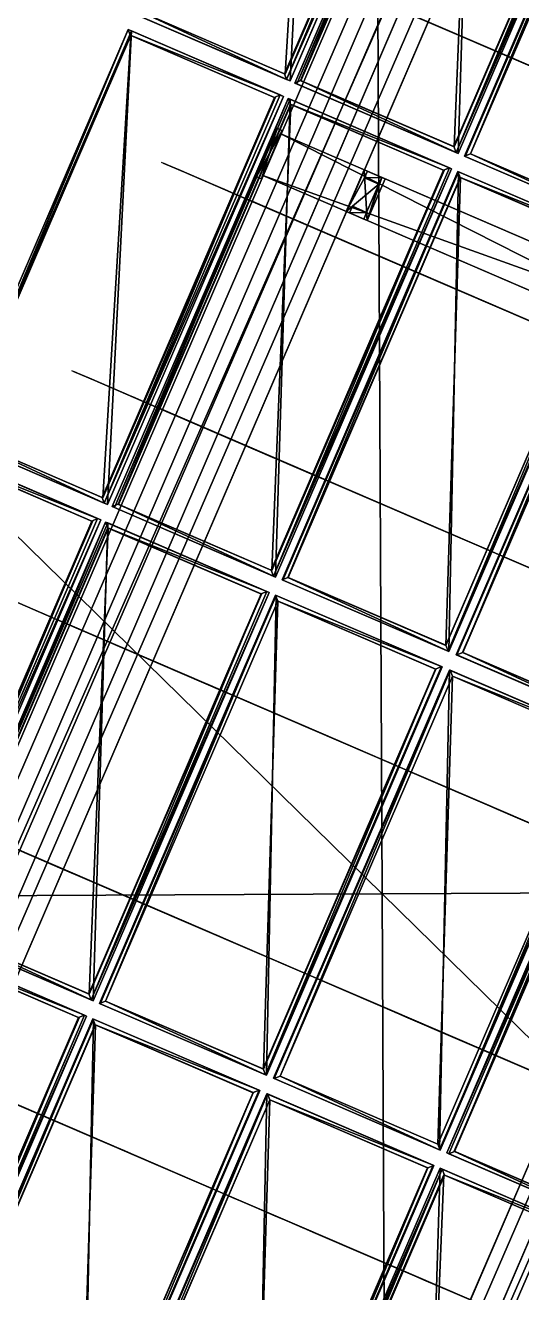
# Model space of a CAD drawing. Extents: x -372 to 678, y -263 to 741.
# Drawn here: x 217.38 to 220.12, y 98.35 to 105.34 of the extents above; entities that cross this region are included whole.
import ezdxf

# ---------------------------------------------------------------- set-up
doc = ezdxf.new("R2010")
doc.units = 0
doc.header["$LTSCALE"] = 0.0254
doc.layers.get('0').update_dxf_attribs({"linetype": 'CONTINUOUS'})
doc.layers.add('LOCATION_SNAPSHOT', color=144, linetype='CONTINUOUS')
doc.layers.add('LOCATION_TERRAIN', color=36, linetype='CONTINUOUS')

# ---------------------------------------------------------------- blocks, each defined once
blk = doc.blocks.new('LOCATION_SNAPSHOT')
at = {"color": 8}
mesh = blk.add_polyface(dxfattribs=at)
corners = [(-369.3084, -262.9446), (369.3059, 262.9472), (-371.8207, 259.3767), (371.8242, -259.3771)]
mesh.append_faces([[corners[k] for k in face] for face in [(0, 1, 2), (1, 0, 3)]], dxfattribs={"vtx0": -1, "color": 8})
blk = doc.blocks.new('LOCATION_TERRAIN')
at = {"color": 8}
mesh = blk.add_polyface(dxfattribs=at)
corners = [(231.9088, 100.6092, 6.5503), (231.8489, 113.0455, 7.7356), (219.2873, 112.985, 7.1035)]
mesh.append_faces([[corners[k] for k in face] for face in [(0, 1, 2)]], dxfattribs={"color": 8})
mesh = blk.add_polyface(dxfattribs=at)
corners = [(219.3473, 100.5487, 5.971), (219.2873, 112.985, 7.1035), (206.7258, 112.9244, 6.4714)]
mesh.append_faces([[corners[k] for k in face] for face in [(0, 1, 2)]], dxfattribs={"color": 8})
mesh = blk.add_polyface(dxfattribs=at)
corners = [(231.9088, 100.6092, 6.5503), (219.2873, 112.985, 7.1035), (219.3473, 100.5487, 5.971)]
mesh.append_faces([[corners[k] for k in face] for face in [(0, 1, 2)]], dxfattribs={"color": 8})
mesh = blk.add_polyface(dxfattribs=at)
corners = [(219.3473, 100.5487, 5.971), (206.7258, 112.9244, 6.4714), (206.7858, 100.4881, 5.3917)]
mesh.append_faces([[corners[k] for k in face] for face in [(0, 1, 2)]], dxfattribs={"color": 8})
mesh = blk.add_polyface(dxfattribs=at)
corners = [(231.9687, 88.173, 5.3288), (231.9088, 100.6092, 6.5503), (219.3473, 100.5487, 5.971)]
mesh.append_faces([[corners[k] for k in face] for face in [(0, 1, 2)]], dxfattribs={"color": 8})
mesh = blk.add_polyface(dxfattribs=at)
corners = [(219.4072, 88.1124, 4.8581), (219.3473, 100.5487, 5.971), (206.7858, 100.4881, 5.3917)]
mesh.append_faces([[corners[k] for k in face] for face in [(0, 1, 2)]], dxfattribs={"color": 8})
mesh = blk.add_polyface(dxfattribs=at)
corners = [(231.9687, 88.173, 5.3288), (219.3473, 100.5487, 5.971), (219.4072, 88.1124, 4.8581)]
mesh.append_faces([[corners[k] for k in face] for face in [(0, 1, 2)]], dxfattribs={"color": 8})
mesh = blk.add_polyface(dxfattribs=at)
corners = [(219.4072, 88.1124, 4.8581), (206.7858, 100.4881, 5.3917), (206.8457, 88.0519, 4.3873)]
mesh.append_faces([[corners[k] for k in face] for face in [(0, 1, 2)]], dxfattribs={"color": 8})
blk = doc.blocks.new('GROUP_40')
at = {"color": 0}
for p, q in [((63.5636, 0.25, -0.25), (0, 0.25, -0.25)), ((63.5636, 0.25, 0.25), (0, 0.25, 0.25)), ((63.5636, 0.25, 0.25), (0, 0.25, 0.25)), ((63.5636, 0.25, -0.25), (0, 0.25, -0.25)), ((63.5636, 0.0833, -0.25), (0, 0.0833, -0.25)), ((63.5636, 0.0833, -0.25), (0, 0.0833, -0.25)), ((63.5636, 0.0833), (0, 0.0833)), ((63.5636, 0.0833), (0, 0.0833))]:
    blk.add_line(p, q, dxfattribs=at)
mesh = blk.add_polyface(dxfattribs=at)
corners = [(0, 0.25, -0.25), (63.5636, 0.0833, -0.25), (0, 0.0833, -0.25), (63.5636, 0.25, -0.25)]
mesh.append_faces([[corners[k] for k in face] for face in [(0, 1, 2), (1, 0, 3)]], dxfattribs={"vtx0": -1, "color": 0})
mesh = blk.add_polyface(dxfattribs=at)
corners = [(63.5636, -0.25, 0.25), (0, 0.25, 0.25), (0, -0.25, 0.25), (63.5636, 0.25, 0.25)]
mesh.append_faces([[corners[k] for k in face] for face in [(0, 1, 2), (1, 0, 3)]], dxfattribs={"vtx0": -1, "color": 0})
mesh = blk.add_polyface(dxfattribs=at)
corners = [(0, 0.25, 0.25), (63.5636, 0.25, -0.25), (0, 0.25, -0.25), (63.5636, 0.25, 0.25)]
mesh.append_faces([[corners[k] for k in face] for face in [(0, 1, 2), (1, 0, 3)]], dxfattribs={"vtx0": -1, "color": 0})
mesh = blk.add_polyface(dxfattribs=at)
corners = [(63.5636, 0.0833), (0, 0.0833, -0.25), (63.5636, 0.0833, -0.25), (0, 0.0833)]
mesh.append_faces([[corners[k] for k in face] for face in [(0, 1, 2), (1, 0, 3)]], dxfattribs={"vtx0": -1, "color": 0})
mesh = blk.add_polyface(dxfattribs=at)
corners = [(0, 0.0833), (63.5636, -0.0833), (0, -0.0833), (63.5636, 0.0833)]
mesh.append_faces([[corners[k] for k in face] for face in [(0, 1, 2), (1, 0, 3)]], dxfattribs={"vtx0": -1, "color": 0})
mesh = blk.add_polyface(dxfattribs=at)
corners = [(0, -0.0833), (63.5636, -0.0833, -0.25), (0, -0.0833, -0.25), (63.5636, -0.0833)]
mesh.append_faces([[corners[k] for k in face] for face in [(0, 1, 2), (1, 0, 3)]], dxfattribs={"vtx0": -1, "color": 0})
mesh = blk.add_polyface(dxfattribs=at)
corners = [(0, -0.0833, -0.25), (63.5636, -0.25, -0.25), (0, -0.25, -0.25), (63.5636, -0.0833, -0.25)]
mesh.append_faces([[corners[k] for k in face] for face in [(0, 1, 2), (1, 0, 3)]], dxfattribs={"vtx0": -1, "color": 0})
mesh = blk.add_polyface(dxfattribs=at)
corners = [(63.5636, -0.25, 0.25), (0, -0.25, -0.25), (63.5636, -0.25, -0.25), (0, -0.25, 0.25)]
mesh.append_faces([[corners[k] for k in face] for face in [(0, 1, 2), (1, 0, 3)]], dxfattribs={"vtx0": -1, "color": 0})
blk = doc.blocks.new('GROUP60_18')
at = {"color": 9}
blk.add_blockref('GROUP_40', (0, 0), dxfattribs=at)
blk = doc.blocks.new('GROUP59_3')
at = {"color": 0}
blk.add_blockref('GROUP60_18', (0, 0), dxfattribs=at)
blk = doc.blocks.new('GROUP_17')
at = {"color": 0}
for p, q in [((3.5, 0.25, 0.375), (-0.5, 0.25, 0.375)), ((-0.5, 0.25, 0.375), (-0.5, 0, 0.375)), ((-0.5, 0.25), (3.5, 0.25)), ((-0.5, 0.25), (-0.5, 0)), ((-0.5, 0.25, 0.375), (-0.5, 0.25)), ((3.5, 0.25, 0.375), (-0.5, 0.25, 0.375)), ((-0.5, 0.25), (3.5, 0.25)), ((-0.5, 0.25, 0.375), (-0.5, 0.25)), ((-0.5, 0.25), (-0.5, 0)), ((-0.5, 0.25, 0.375), (-0.5, 0, 0.375)), ((3.5, 0.25, 0.375), (3.5, 0, 0.375)), ((3.5, 0.25), (3.5, 0.25, 0.375)), ((3.5, 0.25, 0.375), (3.5, 0, 0.375)), ((3.5, 0.25), (3.5, 0)), ((3.5, 0.25), (3.5, 0)), ((3.5, 0.25), (3.5, 0.25, 0.375)), ((3.5, 0, 0.375), (-0.5, 0, 0.375)), ((-0.5, 0), (3.5, 0)), ((-0.5, 0, 0.375), (-0.5, 0)), ((-0.5, 0, 0.375), (-0.5, 0)), ((-0.5, 0), (3.5, 0)), ((3.5, 0, 0.375), (-0.5, 0, 0.375)), ((3.5, 0), (3.5, 0, 0.375)), ((3.5, 0), (3.5, 0, 0.375))]:
    blk.add_line(p, q, dxfattribs=at)
mesh = blk.add_polyface(dxfattribs=at)
corners = [(3.5, 0, 0.375), (-0.5, 0.25, 0.375), (-0.5, 0, 0.375), (3.5, 0.25, 0.375)]
mesh.append_faces([[corners[k] for k in face] for face in [(0, 1, 2), (1, 0, 3)]], dxfattribs={"vtx0": -1, "color": 0})
mesh = blk.add_polyface(dxfattribs=at)
corners = [(3.5, 0.25), (-0.5, 0), (-0.5, 0.25), (3.5, 0)]
mesh.append_faces([[corners[k] for k in face] for face in [(0, 1, 2), (1, 0, 3)]], dxfattribs={"vtx0": -1, "color": 0})
mesh = blk.add_polyface(dxfattribs=at)
corners = [(-0.5, 0.25, 0.375), (3.5, 0.25), (-0.5, 0.25), (3.5, 0.25, 0.375)]
mesh.append_faces([[corners[k] for k in face] for face in [(0, 1, 2), (1, 0, 3)]], dxfattribs={"vtx0": -1, "color": 0})
mesh = blk.add_polyface(dxfattribs=at)
corners = [(-0.5, 0, 0.375), (-0.5, 0.25), (-0.5, 0), (-0.5, 0.25, 0.375)]
mesh.append_faces([[corners[k] for k in face] for face in [(0, 1, 2), (1, 0, 3)]], dxfattribs={"vtx0": -1, "color": 0})
mesh = blk.add_polyface(dxfattribs=at)
corners = [(3.5, 0.25), (3.5, 0, 0.375), (3.5, 0), (3.5, 0.25, 0.375)]
mesh.append_faces([[corners[k] for k in face] for face in [(0, 1, 2), (1, 0, 3)]], dxfattribs={"vtx0": -1, "color": 0})
mesh = blk.add_polyface(dxfattribs=at)
corners = [(3.5, 0, 0.375), (-0.5, 0), (3.5, 0), (-0.5, 0, 0.375)]
mesh.append_faces([[corners[k] for k in face] for face in [(0, 1, 2), (1, 0, 3)]], dxfattribs={"vtx0": -1, "color": 0})
blk = doc.blocks.new('GROUP_13')
at = {"color": 0}
for p, q in [((0, 0.29, 0.415), (0, 0, 0.415)), ((0, 0.29, 0.415), (0.03, 0.29, 0.415)), ((0, 0.29), (0, 0.29, 0.415)), ((0, 0.29, 0.415), (0.03, 0.29, 0.415)), ((0, 0.29), (0.03, 0.29)), ((0, 0), (0, 0.29)), ((0, 0.29), (0.03, 0.29)), ((0, 0.29, 0.415), (0, 0, 0.415)), ((0, 0.29), (0, 0.29, 0.415)), ((0, 0), (0, 0.29)), ((0.03, 0.29, 0.415), (0.03, 0, 0.415)), ((0.03, 0.29), (0.03, 0.29, 0.415)), ((0.03, 0), (0.03, 0.29)), ((0.03, 0), (0.03, 0.29)), ((0.03, 0.29), (0.03, 0.29, 0.415)), ((0.03, 0.29, 0.415), (0.03, 0, 0.415)), ((0, 0, 0.415), (0.03, 0, 0.415)), ((0, 0), (0.03, 0)), ((0, 0, 0.415), (0, 0)), ((0, 0), (0.03, 0)), ((0, 0, 0.415), (0.03, 0, 0.415)), ((0, 0, 0.415), (0, 0)), ((0.03, 0, 0.415), (0.03, 0)), ((0.03, 0, 0.415), (0.03, 0))]:
    blk.add_line(p, q, dxfattribs=at)
mesh = blk.add_polyface(dxfattribs=at)
corners = [(0.03, 0, 0.415), (0, 0.29, 0.415), (0, 0, 0.415), (0.03, 0.29, 0.415)]
mesh.append_faces([[corners[k] for k in face] for face in [(0, 1, 2), (1, 0, 3)]], dxfattribs={"vtx0": -1, "color": 0})
mesh = blk.add_polyface(dxfattribs=at)
corners = [(0, 0.29, 0.415), (0.03, 0.29), (0, 0.29), (0.03, 0.29, 0.415)]
mesh.append_faces([[corners[k] for k in face] for face in [(0, 1, 2), (1, 0, 3)]], dxfattribs={"vtx0": -1, "color": 0})
mesh = blk.add_polyface(dxfattribs=at)
corners = [(0.03, 0.29), (0, 0), (0, 0.29), (0.03, 0)]
mesh.append_faces([[corners[k] for k in face] for face in [(0, 1, 2), (1, 0, 3)]], dxfattribs={"vtx0": -1, "color": 0})
mesh = blk.add_polyface(dxfattribs=at)
corners = [(0, 0.29, 0.415), (0, 0), (0, 0, 0.415), (0, 0.29)]
mesh.append_faces([[corners[k] for k in face] for face in [(0, 1, 2), (1, 0, 3)]], dxfattribs={"vtx0": -1, "color": 0})
mesh = blk.add_polyface(dxfattribs=at)
corners = [(0.03, 0.29), (0.03, 0, 0.415), (0.03, 0), (0.03, 0.29, 0.415)]
mesh.append_faces([[corners[k] for k in face] for face in [(0, 1, 2), (1, 0, 3)]], dxfattribs={"vtx0": -1, "color": 0})
mesh = blk.add_polyface(dxfattribs=at)
corners = [(0.03, 0, 0.415), (0, 0), (0.03, 0), (0, 0, 0.415)]
mesh.append_faces([[corners[k] for k in face] for face in [(0, 1, 2), (1, 0, 3)]], dxfattribs={"vtx0": -1, "color": 0})
blk = doc.blocks.new('GROUP_14')
at = {"color": 0}
for p, q in [((0, 0.25, 0.125), (0.125, 0.25, 0.125)), ((0, 0, 0.125), (0, 0.25, 0.125)), ((0.02, 0.25, 0.105), (0, 0.25, 0.125)), ((0, 0.25, 0.125), (0.125, 0.25, 0.125)), ((0, 0, 0.125), (0, 0.25, 0.125)), ((0.02, 0.25, 0.105), (0, 0.25, 0.125)), ((0.105, 0.25, 0.105), (0.02, 0.25, 0.105)), ((0.02, 0.25, 0.105), (0.02, 0.21, 0.105)), ((0.105, 0.25, 0.105), (0.02, 0.25, 0.105)), ((0.02, 0.25, 0.105), (0.02, 0.21, 0.105)), ((0.105, 0.21, 0.105), (0.02, 0.21, 0.105)), ((0.105, 0.21, 0.02), (0.02, 0.21, 0.105)), ((0.105, 0.21, 0.105), (0.02, 0.21, 0.105)), ((0.105, 0.21, 0.02), (0.02, 0.21, 0.105)), ((0.105, 0.25, 0.02), (0.105, 0.25, 0.105)), ((0.105, 0.25, 0.02), (0.105, 0.21, 0.02)), ((0.105, 0.25, 0.105), (0.105, 0.21, 0.105)), ((0.105, 0.25, 0.105), (0.105, 0.21, 0.105)), ((0.125, 0.25), (0.105, 0.25, 0.02)), ((0.105, 0.25, 0.02), (0.105, 0.25, 0.105)), ((0.105, 0.25, 0.02), (0.105, 0.21, 0.02)), ((0.125, 0.25), (0.105, 0.25, 0.02)), ((0.105, 0.21, 0.02), (0.105, 0.21, 0.105)), ((0.105, 0.21, 0.02), (0.105, 0.21, 0.105)), ((0.125, 0.25, 0.125), (0.125, 0, 0.125)), ((0.125, 0), (0.125, 0.25)), ((0.125, 0.25, 0.125), (0.125, 0.25)), ((0.125, 0.25, 0.125), (0.125, 0, 0.125)), ((0.125, 0.25, 0.125), (0.125, 0.25)), ((0.125, 0), (0.125, 0.25)), ((0.125, 0, 0.125), (0, 0, 0.125)), ((0.02, 0, 0.105), (0, 0, 0.125)), ((0.02, 0, 0.105), (0, 0, 0.125)), ((0.125, 0, 0.125), (0, 0, 0.125)), ((0.02, 0, 0.105), (0.02, 0.04, 0.105)), ((0.105, 0.04, 0.105), (0.02, 0.04, 0.105)), ((0.105, 0.04, 0.02), (0.02, 0.04, 0.105)), ((0.105, 0.04, 0.105), (0.02, 0.04, 0.105)), ((0.105, 0.04, 0.02), (0.02, 0.04, 0.105)), ((0.02, 0, 0.105), (0.02, 0.04, 0.105)), ((0.105, 0, 0.105), (0.02, 0, 0.105)), ((0.105, 0, 0.105), (0.02, 0, 0.105)), ((0.105, 0, 0.105), (0.105, 0.04, 0.105)), ((0.105, 0, 0.105), (0.105, 0.04, 0.105)), ((0.105, 0.04, 0.02), (0.105, 0.04, 0.105)), ((0.105, 0, 0.02), (0.105, 0.04, 0.02)), ((0.105, 0.04, 0.02), (0.105, 0.04, 0.105)), ((0.105, 0, 0.02), (0.105, 0.04, 0.02)), ((0.105, 0, 0.02), (0.105, 0, 0.105)), ((0.125, 0), (0.105, 0, 0.02)), ((0.105, 0, 0.02), (0.105, 0, 0.105)), ((0.125, 0), (0.105, 0, 0.02)), ((0.125, 0, 0.125), (0.125, 0)), ((0.125, 0, 0.125), (0.125, 0))]:
    blk.add_line(p, q, dxfattribs=at)
mesh = blk.add_polyface(dxfattribs=at)
corners = [(0.125, 0, 0.125), (0, 0.25, 0.125), (0, 0, 0.125), (0.125, 0.25, 0.125)]
mesh.append_faces([[corners[k] for k in face] for face in [(0, 1, 2), (1, 0, 3)]], dxfattribs={"vtx0": -1, "color": 0})
mesh = blk.add_polyface(dxfattribs=at)
corners = [(0, 0.25, 0.125), (0.105, 0.25, 0.105), (0.02, 0.25, 0.105), (0.125, 0.25, 0.125), (0.105, 0.25, 0.02), (0.125, 0.25)]
mesh.append_faces([[corners[k] for k in face] for face in [(0, 1, 2), (4, 3, 5)]], dxfattribs={"vtx0": -1, "color": 0})
mesh.append_faces([[corners[k] for k in face] for face in [(1, 0, 3), (3, 4, 1)]], dxfattribs={"vtx0": -1, "vtx2": -1, "color": 0})
mesh = blk.add_polyface(dxfattribs=at)
corners = [(0, 0.25, 0.125), (0.02, 0, 0.105), (0, 0, 0.125), (0.02, 0.04, 0.105), (0.02, 0.21, 0.105), (0.105, 0.21, 0.02), (0.02, 0.25, 0.105), (0.105, 0.04, 0.02), (0.125, 0), (0.105, 0, 0.02), (0.125, 0.25), (0.105, 0.25, 0.02)]
mesh.append_faces([[corners[k] for k in face] for face in [(0, 1, 2), (4, 0, 6), (7, 8, 9), (10, 5, 11)]], dxfattribs={"vtx0": -1, "color": 0})
mesh.append_faces([[corners[k] for k in face] for face in [(1, 0, 3), (8, 7, 10)]], dxfattribs={"vtx0": -1, "vtx1": -1, "color": 0})
mesh.append_faces([[corners[k] for k in face] for face in [(3, 0, 4), (10, 3, 5)]], dxfattribs={"vtx0": -1, "vtx1": -1, "vtx2": -1, "color": 0})
mesh.append_faces([[corners[k] for k in face] for face in [(3, 4, 5), (10, 7, 3)]], dxfattribs={"vtx0": -1, "vtx2": -1, "color": 0})
mesh = blk.add_polyface(dxfattribs=at)
corners = [(0.105, 0.25, 0.105), (0.02, 0.21, 0.105), (0.02, 0.25, 0.105), (0.105, 0.21, 0.105)]
mesh.append_faces([[corners[k] for k in face] for face in [(0, 1, 2), (1, 0, 3)]], dxfattribs={"vtx0": -1, "color": 0})
mesh = blk.add_polyface(dxfattribs=at)
corners = [(0.105, 0.21, 0.105), (0.105, 0.21, 0.02), (0.02, 0.21, 0.105)]
mesh.append_faces([[corners[k] for k in face] for face in [(0, 1, 2)]], dxfattribs={"color": 0})
mesh = blk.add_polyface(dxfattribs=at)
corners = [(0.105, 0.21, 0.105), (0.105, 0.25, 0.02), (0.105, 0.21, 0.02), (0.105, 0.25, 0.105)]
mesh.append_faces([[corners[k] for k in face] for face in [(0, 1, 2), (1, 0, 3)]], dxfattribs={"vtx0": -1, "color": 0})
mesh = blk.add_polyface(dxfattribs=at)
corners = [(0.125, 0.25), (0.125, 0, 0.125), (0.125, 0), (0.125, 0.25, 0.125)]
mesh.append_faces([[corners[k] for k in face] for face in [(0, 1, 2), (1, 0, 3)]], dxfattribs={"vtx0": -1, "color": 0})
mesh = blk.add_polyface(dxfattribs=at)
corners = [(0.125, 0, 0.125), (0.105, 0, 0.02), (0.125, 0), (0.105, 0, 0.105), (0.02, 0, 0.105), (0, 0, 0.125)]
mesh.append_faces([[corners[k] for k in face] for face in [(0, 1, 2), (4, 0, 5)]], dxfattribs={"vtx0": -1, "color": 0})
mesh.append_faces([[corners[k] for k in face] for face in [(1, 0, 3), (3, 0, 4)]], dxfattribs={"vtx0": -1, "vtx1": -1, "color": 0})
mesh = blk.add_polyface(dxfattribs=at)
corners = [(0.105, 0.04, 0.105), (0.02, 0, 0.105), (0.02, 0.04, 0.105), (0.105, 0, 0.105)]
mesh.append_faces([[corners[k] for k in face] for face in [(0, 1, 2), (1, 0, 3)]], dxfattribs={"vtx0": -1, "color": 0})
mesh = blk.add_polyface(dxfattribs=at)
corners = [(0.02, 0.04, 0.105), (0.105, 0.04, 0.02), (0.105, 0.04, 0.105)]
mesh.append_faces([[corners[k] for k in face] for face in [(0, 1, 2)]], dxfattribs={"color": 0})
mesh = blk.add_polyface(dxfattribs=at)
corners = [(0.105, 0, 0.105), (0.105, 0.04, 0.02), (0.105, 0, 0.02), (0.105, 0.04, 0.105)]
mesh.append_faces([[corners[k] for k in face] for face in [(0, 1, 2), (1, 0, 3)]], dxfattribs={"vtx0": -1, "color": 0})
blk = doc.blocks.new('GROUP_12')
at = {"color": 0}
for name, p in [('GROUP_17', (0.5, 0, 8)), ('GROUP_14', (3.375, 0, 7.875)), ('GROUP_13', (4, -0.02, 7.98))]:
    blk.add_blockref(name, p, dxfattribs=at)
blk = doc.blocks.new('GROUP5_1')
at = {"color": 9}
blk.add_blockref('GROUP_12', (-3.75, -0.125, -7.75), dxfattribs=at)
blk = doc.blocks.new('GROUP_49')
at = {"color": 0}
for p, q in [((63.5636, 0.25, -0.25), (0, 0.25, -0.25)), ((63.5636, 0.25, 0.25), (0, 0.25, 0.25)), ((63.5636, 0.25, 0.25), (0, 0.25, 0.25)), ((63.5636, 0.25, -0.25), (0, 0.25, -0.25)), ((63.5636, 0.0833, -0.25), (0, 0.0833, -0.25)), ((63.5636, 0.0833, -0.25), (0, 0.0833, -0.25)), ((63.5636, 0.0833), (0, 0.0833)), ((63.5636, 0.0833), (0, 0.0833)), ((63.5636, -0.0833), (0, -0.0833)), ((63.5636, -0.0833), (0, -0.0833)), ((63.5636, -0.0833, -0.25), (0, -0.0833, -0.25)), ((63.5636, -0.0833, -0.25), (0, -0.0833, -0.25)), ((63.5636, -0.25, -0.25), (0, -0.25, -0.25)), ((63.5636, -0.25, -0.25), (0, -0.25, -0.25)), ((63.5636, -0.25, 0.25), (0, -0.25, 0.25)), ((63.5636, -0.25, 0.25), (0, -0.25, 0.25))]:
    blk.add_line(p, q, dxfattribs=at)
mesh = blk.add_polyface(dxfattribs=at)
corners = [(0, 0.25, -0.25), (63.5636, 0.0833, -0.25), (0, 0.0833, -0.25), (63.5636, 0.25, -0.25)]
mesh.append_faces([[corners[k] for k in face] for face in [(0, 1, 2), (1, 0, 3)]], dxfattribs={"vtx0": -1, "color": 0})
mesh = blk.add_polyface(dxfattribs=at)
corners = [(63.5636, -0.25, 0.25), (0, 0.25, 0.25), (0, -0.25, 0.25), (63.5636, 0.25, 0.25)]
mesh.append_faces([[corners[k] for k in face] for face in [(0, 1, 2), (1, 0, 3)]], dxfattribs={"vtx0": -1, "color": 0})
mesh = blk.add_polyface(dxfattribs=at)
corners = [(0, 0.25, 0.25), (63.5636, 0.25, -0.25), (0, 0.25, -0.25), (63.5636, 0.25, 0.25)]
mesh.append_faces([[corners[k] for k in face] for face in [(0, 1, 2), (1, 0, 3)]], dxfattribs={"vtx0": -1, "color": 0})
mesh = blk.add_polyface(dxfattribs=at)
corners = [(63.5636, 0.0833), (0, 0.0833, -0.25), (63.5636, 0.0833, -0.25), (0, 0.0833)]
mesh.append_faces([[corners[k] for k in face] for face in [(0, 1, 2), (1, 0, 3)]], dxfattribs={"vtx0": -1, "color": 0})
mesh = blk.add_polyface(dxfattribs=at)
corners = [(0, 0.0833), (63.5636, -0.0833), (0, -0.0833), (63.5636, 0.0833)]
mesh.append_faces([[corners[k] for k in face] for face in [(0, 1, 2), (1, 0, 3)]], dxfattribs={"vtx0": -1, "color": 0})
mesh = blk.add_polyface(dxfattribs=at)
corners = [(0, -0.0833), (63.5636, -0.0833, -0.25), (0, -0.0833, -0.25), (63.5636, -0.0833)]
mesh.append_faces([[corners[k] for k in face] for face in [(0, 1, 2), (1, 0, 3)]], dxfattribs={"vtx0": -1, "color": 0})
mesh = blk.add_polyface(dxfattribs=at)
corners = [(0, -0.0833, -0.25), (63.5636, -0.25, -0.25), (0, -0.25, -0.25), (63.5636, -0.0833, -0.25)]
mesh.append_faces([[corners[k] for k in face] for face in [(0, 1, 2), (1, 0, 3)]], dxfattribs={"vtx0": -1, "color": 0})
mesh = blk.add_polyface(dxfattribs=at)
corners = [(63.5636, -0.25, 0.25), (0, -0.25, -0.25), (63.5636, -0.25, -0.25), (0, -0.25, 0.25)]
mesh.append_faces([[corners[k] for k in face] for face in [(0, 1, 2), (1, 0, 3)]], dxfattribs={"vtx0": -1, "color": 0})
blk = doc.blocks.new('GROUP60_20')
at = {"color": 9}
blk.add_blockref('GROUP_49', (0, 0), dxfattribs=at)
blk = doc.blocks.new('GROUP59_4')
at = {"color": 0}
blk.add_blockref('GROUP60_20', (0, 0), dxfattribs=at)
blk = doc.blocks.new('SOLAR_PANEL_1')
at = {"color": 0}
for p, q in [((0, 0.025), (0, 2.475)), ((0, 2.475), (1, 2.475)), ((0, 2.475), (1, 2.475)), ((0, 2.475), (0, 2.475, 0.05)), ((0, 2.475, 0.05), (1, 2.475, 0.05)), ((0, 0.025), (0, 2.475)), ((0, 0.025, 0.05), (0, 2.475, 0.05)), ((0, 2.475), (0, 2.475, 0.05)), ((0, 2.475, 0.05), (1, 2.475, 0.05)), ((0, 0.025, 0.05), (0, 2.475, 0.05)), ((0.975, 2.45, 0.05), (0.025, 2.45, 0.05)), ((0.025, 2.45, 0.05), (0.025, 0.05, 0.05)), ((0.975, 2.45, 0.05), (0.025, 2.45, 0.05)), ((0.025, 2.45, 0.05), (0.025, 2.45, 0.04)), ((0.975, 2.45, 0.04), (0.025, 2.45, 0.04)), ((0.025, 2.45, 0.05), (0.025, 0.05, 0.05)), ((0.025, 2.45, 0.04), (0.025, 0.05, 0.04)), ((0.025, 2.45, 0.05), (0.025, 2.45, 0.04)), ((0.025, 2.45, 0.04), (0.025, 0.05, 0.04)), ((0.975, 2.45, 0.04), (0.025, 2.45, 0.04)), ((0.975, 0.05, 0.05), (0.975, 2.45, 0.05)), ((0.975, 2.45, 0.05), (0.975, 2.45, 0.04)), ((0.975, 0.05, 0.05), (0.975, 2.45, 0.05)), ((0.975, 2.45, 0.05), (0.975, 2.45, 0.04)), ((0.975, 0.05, 0.04), (0.975, 2.45, 0.04)), ((0.975, 0.05, 0.04), (0.975, 2.45, 0.04)), ((1, 2.475), (1, 0.025)), ((1, 2.475), (1, 0.025)), ((1, 2.475), (1, 2.475, 0.05)), ((1, 2.475, 0.05), (1, 0.025, 0.05)), ((1, 2.475), (1, 2.475, 0.05)), ((1, 2.475, 0.05), (1, 0.025, 0.05)), ((1, 0.025), (0, 0.025)), ((0, 0.025), (0, 0.025, 0.05)), ((1, 0.025), (0, 0.025)), ((1, 0.025, 0.05), (0, 0.025, 0.05)), ((0, 0.025), (0, 0.025, 0.05)), ((1, 0.025, 0.05), (0, 0.025, 0.05)), ((0.025, 0.05, 0.05), (0.975, 0.05, 0.05)), ((0.025, 0.05, 0.05), (0.025, 0.05, 0.04)), ((0.025, 0.05, 0.05), (0.975, 0.05, 0.05)), ((0.025, 0.05, 0.04), (0.975, 0.05, 0.04)), ((0.025, 0.05, 0.05), (0.025, 0.05, 0.04)), ((0.025, 0.05, 0.04), (0.975, 0.05, 0.04)), ((0.975, 0.05, 0.05), (0.975, 0.05, 0.04)), ((0.975, 0.05, 0.05), (0.975, 0.05, 0.04)), ((1, 0.025), (1, 0.025, 0.05)), ((1, 0.025), (1, 0.025, 0.05))]:
    blk.add_line(p, q, dxfattribs=at)
mesh = blk.add_polyface(dxfattribs=at)
corners = [(0, 2.475), (1, 0.025), (0, 0.025), (1, 2.475)]
mesh.append_faces([[corners[k] for k in face] for face in [(0, 1, 2), (1, 0, 3)]], dxfattribs={"vtx0": -1, "color": 0})
mesh = blk.add_polyface(dxfattribs=at)
corners = [(0, 2.475, 0.05), (1, 2.475), (0, 2.475), (1, 2.475, 0.05)]
mesh.append_faces([[corners[k] for k in face] for face in [(0, 1, 2), (1, 0, 3)]], dxfattribs={"vtx0": -1, "color": 0})
mesh = blk.add_polyface(dxfattribs=at)
corners = [(0, 2.475, 0.05), (0, 0.025), (0, 0.025, 0.05), (0, 2.475)]
mesh.append_faces([[corners[k] for k in face] for face in [(0, 1, 2), (1, 0, 3)]], dxfattribs={"vtx0": -1, "color": 0})
mesh = blk.add_polyface(dxfattribs=at)
corners = [(0, 0.025, 0.05), (0.025, 0.05, 0.05), (0, 2.475, 0.05), (1, 0.025, 0.05), (0.975, 0.05, 0.05), (0.975, 2.45, 0.05), (0.025, 2.45, 0.05), (1, 2.475, 0.05)]
mesh.append_faces([[corners[k] for k in face] for face in [(0, 1, 2), (1, 3, 4), (4, 3, 5), (2, 6, 7), (6, 2, 1), (7, 5, 3)]], dxfattribs={"vtx0": -1, "vtx1": -1, "color": 0})
mesh.append_faces([[corners[k] for k in face] for face in [(1, 0, 3), (7, 6, 5)]], dxfattribs={"vtx0": -1, "vtx2": -1, "color": 0})
mesh = blk.add_polyface(dxfattribs=at)
corners = [(0.975, 2.45, 0.05), (0.025, 2.45, 0.04), (0.975, 2.45, 0.04), (0.025, 2.45, 0.05)]
mesh.append_faces([[corners[k] for k in face] for face in [(0, 1, 2), (1, 0, 3)]], dxfattribs={"vtx0": -1, "color": 0})
mesh = blk.add_polyface(dxfattribs=at)
corners = [(0.025, 2.45, 0.04), (0.025, 0.05, 0.05), (0.025, 0.05, 0.04), (0.025, 2.45, 0.05)]
mesh.append_faces([[corners[k] for k in face] for face in [(0, 1, 2), (1, 0, 3)]], dxfattribs={"vtx0": -1, "color": 0})
at = {"color": 153}
mesh = blk.add_polyface(dxfattribs=at)
corners = [(0.975, 0.05, 0.04), (0.025, 2.45, 0.04), (0.025, 0.05, 0.04), (0.975, 2.45, 0.04)]
mesh.append_faces([[corners[k] for k in face] for face in [(0, 1, 2), (1, 0, 3)]], dxfattribs={"vtx0": -1, "color": 153})
at = {"color": 0}
mesh = blk.add_polyface(dxfattribs=at)
corners = [(0.975, 2.45, 0.05), (0.975, 0.05, 0.04), (0.975, 0.05, 0.05), (0.975, 2.45, 0.04)]
mesh.append_faces([[corners[k] for k in face] for face in [(0, 1, 2), (1, 0, 3)]], dxfattribs={"vtx0": -1, "color": 0})
mesh = blk.add_polyface(dxfattribs=at)
corners = [(1, 2.475), (1, 0.025, 0.05), (1, 0.025), (1, 2.475, 0.05)]
mesh.append_faces([[corners[k] for k in face] for face in [(0, 1, 2), (1, 0, 3)]], dxfattribs={"vtx0": -1, "color": 0})
mesh = blk.add_polyface(dxfattribs=at)
corners = [(1, 0.025), (0, 0.025, 0.05), (0, 0.025), (1, 0.025, 0.05)]
mesh.append_faces([[corners[k] for k in face] for face in [(0, 1, 2), (1, 0, 3)]], dxfattribs={"vtx0": -1, "color": 0})
mesh = blk.add_polyface(dxfattribs=at)
corners = [(0.025, 0.05, 0.04), (0.975, 0.05, 0.05), (0.975, 0.05, 0.04), (0.025, 0.05, 0.05)]
mesh.append_faces([[corners[k] for k in face] for face in [(0, 1, 2), (1, 0, 3)]], dxfattribs={"vtx0": -1, "color": 0})
blk = doc.blocks.new('SOLAR_PANEL_STRUCTURE')
at = {"color": 0}
for p, q in [((5.0137, 0, -0.0089), (2.9803, 0, -0.0089)), ((2.9803, 0, 0.0311), (3.4565, 0, 0.0311)), ((3.4565, 0, 0.0311), (2.9803, 0, 0.716)), ((3.021, 0, 0.7275), (3.4958, 0, 0.0447)), ((3.4958, 0, 0.0447), (3.9705, 0, 0.6472)), ((4.0088, 0, 0.6311), (3.536, 0, 0.0311)), ((3.536, 0, 0.0311), (4.4568, 0, 0.0311)), ((4.4568, 0, 0.0311), (4.0088, 0, 0.6311)), ((4.0593, 0, 0.6304), (4.5005, 0, 0.0393)), ((4.5005, 0, 0.0393), (4.9642, 0, 0.3962)), ((4.5554, 0, 0.0311), (4.9889, 0, 0.0311)), ((4.9889, 0, 0.3647), (4.5554, 0, 0.0311)), ((4.9889, 0, 0.0311), (4.9889, 0, 0.3647)), ((5.4167, 0, 0.2003), (5.0137, 0, -0.0089)), ((5.0289, 0, 0.3744), (5.0289, 0, 0.044)), ((5.0289, 0, 0.044), (5.3701, 0, 0.2212)), ((5.4963, 0, 0.1646), (5.5126, 0, 0.2011))]:
    blk.add_line(p, q, dxfattribs=at)
at = {"color": 0, "extrusion": (4.81162e-16, 1, -7.04887e-16)}
blk.add_arc((-2.9803, -5.3738), 6.1449, 90, 114.4293, dxfattribs=at)
at = {"color": 0}
mesh = blk.add_polyface(dxfattribs=at)
corners = [(4.4568, 0, 0.0311), (4.5554, 0, 0.0311), (3.536, 0, 0.0311), (4.5005, 0, 0.0393), (4.9889, 0, 0.3647), (4.9642, 0, 0.3962), (5.0289, 0, 0.3744), (4.0088, 0, 0.6311), (4.0593, 0, 0.6304), (3.4958, 0, 0.0447), (3.9705, 0, 0.6472), (3.4565, 0, 0.0311), (2.9803, 0, 0.716), (3.021, 0, 0.7275), (2.9803, 0, 0.7711), (5.0137, 0, -0.0089), (5.0289, 0, 0.044), (5.4167, 0, 0.2003), (4.9889, 0, 0.0311), (2.9803, 0, -0.0089), (5.3701, 0, 0.2212), (5.5126, 0, 0.2011), (5.0155, 0, 0.4243), (4.0126, 0, 0.6838), (5.4963, 0, 0.1646), (2.9803, 0, 0.0311)]
mesh.append_faces([[corners[k] for k in face] for face in [(0, 1, 2), (1, 3, 4), (7, 3, 0), (3, 7, 8), (9, 12, 13), (15, 16, 17), (18, 2, 1), (21, 20, 22), (22, 8, 23), (23, 13, 14), (4, 16, 18), (16, 4, 6)]], dxfattribs={"vtx0": -1, "vtx1": -1, "color": 0})
mesh.append_faces([[corners[k] for k in face] for face in [(1, 0, 3), (4, 5, 6), (11, 9, 2), (16, 15, 18), (18, 19, 11), (18, 11, 2), (17, 20, 21), (22, 6, 5), (23, 8, 7), (23, 7, 10)]], dxfattribs={"vtx0": -1, "vtx1": -1, "vtx2": -1, "color": 0})
mesh.append_faces([[corners[k] for k in face] for face in [(4, 3, 5), (9, 7, 2), (7, 9, 10), (9, 11, 12), (13, 12, 14), (18, 15, 19), (17, 16, 20), (22, 20, 6), (22, 5, 8), (23, 10, 13)]], dxfattribs={"vtx0": -1, "vtx2": -1, "color": 0})
mesh.append_faces([[corners[k] for k in face] for face in [(25, 11, 19)]], dxfattribs={"vtx1": -1, "color": 0})
mesh.append_faces([[corners[k] for k in face] for face in [(21, 24, 17)]], dxfattribs={"vtx2": -1, "color": 0})
blk = doc.blocks.new('GROUP0_4')
at = {"color": 0, "extrusion": (-0.411361, -5.15876e-17, 0.911472), "rotation": 90.00000000000011}
blk.add_blockref('SOLAR_PANEL_1', (1.25, -4.205, 2.1818), dxfattribs=at)
at = {"color": 0, "extrusion": (-0.251634, -1.95439e-17, 0.967823), "rotation": 90.00000000000001}
blk.add_blockref('SOLAR_PANEL_1', (1.25, -3.4844, 1.6133), dxfattribs=at)
at = {"color": 0, "extrusion": (-0.084688, 3.20437e-17, 0.996408), "rotation": 90.00000000000004}
blk.add_blockref('SOLAR_PANEL_1', (1.25, -2.6781, 1.1745), dxfattribs=at)
at = {"color": 0, "extrusion": (0.084688, -2.46519e-32, 0.996408), "rotation": 270.0000000000001}
blk.add_blockref('SOLAR_PANEL_1', (-1.25, 1.8093, 0.8781), dxfattribs=at)
at = {"color": 0, "extrusion": (0.251634, -1.95439e-17, 0.967823), "rotation": 270}
blk.add_blockref('SOLAR_PANEL_1', (-1.25, 0.903, 0.7326), dxfattribs=at)
at = {"color": 0, "extrusion": (0.411361, -1.95439e-17, 0.911472), "rotation": 270}
blk.add_blockref('SOLAR_PANEL_1', (-1.25, -0.0149, 0.7421), dxfattribs=at)
at = {"color": 9, "rotation": 180}
for p in [(1.2303, 0.625, 0.2589), (1.2303, -0.625, 0.2589)]:
    blk.add_blockref('SOLAR_PANEL_STRUCTURE', p, dxfattribs=at)
at = {"color": 9}
for p in [(-4.7303, 0.625, 0.2589), (-4.7303, -0.625, 0.2589)]:
    blk.add_blockref('SOLAR_PANEL_STRUCTURE', p, dxfattribs=at)
blk = doc.blocks.new('GROUP93_1')
at = {"color": 0, "rotation": 270}
for p in [(16.5628, 1.2349, 8), (19.1049, 1.2349, 8), (21.647, 1.2349, 8), (24.1891, 1.2349, 8)]:
    blk.add_blockref('GROUP0_4', p, dxfattribs=at)

msp = doc.modelspace()

# ---------------------------------------------------------------- block references
at = {"color": 0}
for name, p, rotation in [('GROUP59_4', (206.5437, 75.6707, 17.8195), 66.69999999999996), ('GROUP93_1', (214.3984, 81.9388, 9.8195), 66.69999999999996), ('GROUP59_3', (209.7582, 74.2863, 17.8195), 66.70000000000054), ('GROUP5_1', (218.9696, 104.5234, 17.8195), 156.7)]:
    msp.add_blockref(name, p, dxfattribs=dict(at, rotation=rotation))
at = {"layer": 'LOCATION_SNAPSHOT', "color": 0}
msp.add_blockref('LOCATION_SNAPSHOT', (0, 0), dxfattribs=at)
at = {"layer": 'LOCATION_TERRAIN', "color": 0}
msp.add_blockref('LOCATION_TERRAIN', (0, 0), dxfattribs=at)

doc.saveas('drawing.dxf')
